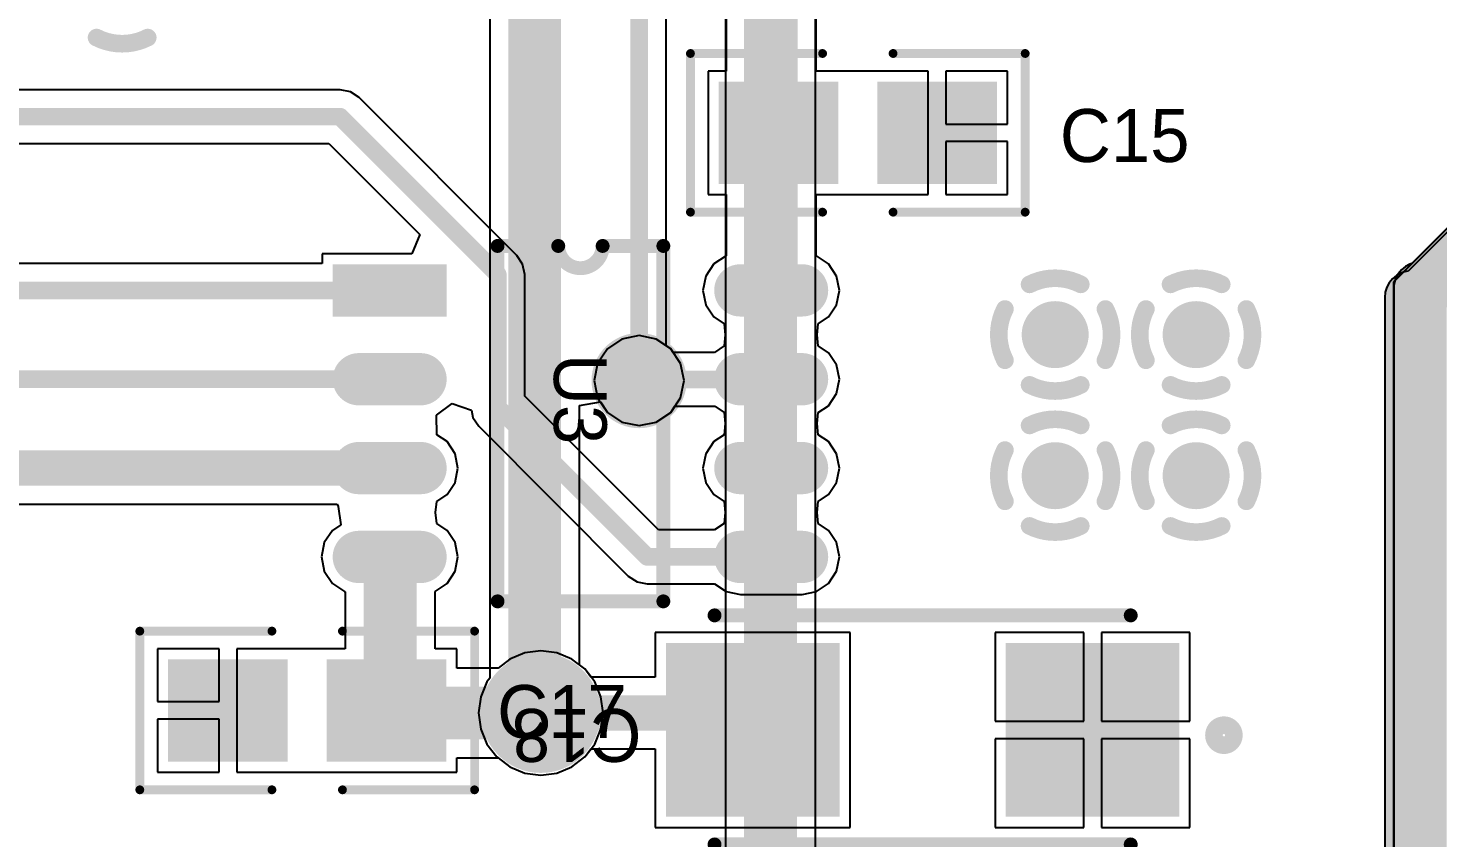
# Model space of a CAD drawing. Header units: millimetres. Extents: x 6.83 to 16.18, y 4.59 to 12.3.
# Drawn here: x 11.558 to 12.358, y 8.873 to 9.332 of the extents above; entities that cross this region are included whole.
import ezdxf

# ---------------------------------------------------------------- set-up
doc = ezdxf.new("R2010")
doc.units = ezdxf.units.MM
doc.header["$MEASUREMENT"] = 0
for name, color, linetype in [('BottomLayer', 5, 'Continuous'), ('BottomSolder', 6, 'Continuous'), ('InternalPlane1', 76, 'Continuous'), ('InternalPlane2', 16, 'Continuous'), ('MultiLayer', 9, 'Continuous'), ('TopLayer', 1, 'Continuous'), ('TopOverlay', 2, 'Continuous'), ('TopPaste', 8, 'Continuous'), ('TopSolder', 216, 'Continuous'), ('ViaHoleLayer', 16, 'Continuous')]:
    doc.layers.add(name, color=color, linetype=linetype)

# ---------------------------------------------------------------- blocks, each defined once
blk = doc.blocks.new('6032_____53')
at = {"layer": 'TopLayer'}
for points in [[(-0.25773, -0.00028), (-0.16718, -0.00028), (-0.25773, 0.09028), (-0.16718, 0.09028)], [(-0.06482, -0.00028), (0.02573, -0.00028), (-0.06482, 0.09028), (0.02573, 0.09028)]]:
    blk.add_solid(points, dxfattribs=at)
at = {"layer": 'TopOverlay', "const_width": 0.00787}
for points in [[(0.00211, 0.10996), (-0.23411, 0.10996)], [(0.00211, -0.01996), (-0.23411, -0.01996)]]:
    blk.add_lwpolyline(points, dxfattribs=at)
at = {"layer": 'TopOverlay'}
for points, const_width in [([(-0.23608, 0.10996, 1), (-0.23214, 0.10996, 1)], 0.00394), ([(0.00014, 0.10996, 1), (0.00408, 0.10996, 1)], 0.00394), ([(-0.28134, 0.048, 1), (-0.29266, 0.048, 1)], 0.01), ([(-0.29516, 0.048, 1), (-0.29016, 0.048, 1)], 0.005), ([(-0.28384, 0.048, 1), (-0.27884, 0.048, 1)], 0.005), ([(-0.23608, -0.01996, 1), (-0.23214, -0.01996, 1)], 0.00394), ([(0.00014, -0.01996, 1), (0.00408, -0.01996, 1)], 0.00394)]:
    blk.add_lwpolyline(points, format="xyb", close=True, dxfattribs=dict(at, const_width=const_width))
at = {"layer": 'TopPaste'}
for points in [[(-0.25773, -0.00028), (-0.16718, -0.00028), (-0.25773, 0.09028), (-0.16718, 0.09028)], [(-0.06482, -0.00028), (0.02573, -0.00028), (-0.06482, 0.09028), (0.02573, 0.09028)]]:
    blk.add_solid(points, dxfattribs=at)
at = {"layer": 'TopSolder'}
for points in [[(-0.26173, -0.00428), (-0.16318, -0.00428), (-0.26173, 0.09428), (-0.16318, 0.09428)], [(-0.06882, -0.00428), (0.02973, -0.00428), (-0.06882, 0.09428), (0.02973, 0.09428)]]:
    blk.add_solid(points, dxfattribs=at)
blk = doc.blocks.new('0805_54')
at = {"layer": 'TopLayer'}
for points in [[(-0.057, 0.05), (-0.117, 0.05), (-0.057, 0), (-0.117, 0)], [(0.033, 0.05), (-0.027, 0.05), (0.033, 0), (-0.027, 0)]]:
    blk.add_solid(points, dxfattribs=at)
at = {"layer": 'TopOverlay', "const_width": 0.005}
for points in [[(-0.137, 0.07), (-0.137, -0.02)], [(-0.062, 0.07), (-0.137, 0.07)], [(0.053, 0.07), (-0.022, 0.07)], [(0.053, 0.07), (0.053, -0.02)], [(-0.062, -0.02), (-0.137, -0.02)], [(0.053, -0.02), (-0.022, -0.02)]]:
    blk.add_lwpolyline(points, dxfattribs=at)
at = {"layer": 'TopOverlay', "const_width": 0.0025}
for points in [[(-0.13825, 0.07, 1), (-0.13575, 0.07, 1)], [(-0.13825, 0.07, 1), (-0.13575, 0.07, 1)], [(-0.06325, 0.07, 1), (-0.06075, 0.07, 1)], [(-0.02325, 0.07, 1), (-0.02075, 0.07, 1)], [(0.05175, 0.07, 1), (0.05425, 0.07, 1)], [(0.05175, 0.07, 1), (0.05425, 0.07, 1)], [(-0.13825, -0.02, 1), (-0.13575, -0.02, 1)], [(-0.13825, -0.02, 1), (-0.13575, -0.02, 1)], [(-0.06325, -0.02, 1), (-0.06075, -0.02, 1)], [(-0.02325, -0.02, 1), (-0.02075, -0.02, 1)], [(0.05175, -0.02, 1), (0.05425, -0.02, 1)], [(0.05175, -0.02, 1), (0.05425, -0.02, 1)]]:
    blk.add_lwpolyline(points, format="xyb", close=True, dxfattribs=at)
at = {"layer": 'TopPaste'}
for points in [[(-0.057, 0.05), (-0.117, 0.05), (-0.057, 0), (-0.117, 0)], [(0.033, 0.05), (-0.027, 0.05), (0.033, 0), (-0.027, 0)]]:
    blk.add_solid(points, dxfattribs=at)
at = {"layer": 'TopSolder'}
for points in [[(-0.053, 0.054), (-0.121, 0.054), (-0.053, -0.004), (-0.121, -0.004)], [(0.037, 0.054), (-0.031, 0.054), (0.037, -0.004), (-0.031, -0.004)]]:
    blk.add_solid(points, dxfattribs=at)
blk = doc.blocks.new('0805_56')
at = {"layer": 'TopLayer'}
for points in [[(-0.057, 0.05), (-0.117, 0.05), (-0.057, 0), (-0.117, 0)], [(0.033, 0.05), (-0.027, 0.05), (0.033, 0), (-0.027, 0)]]:
    blk.add_solid(points, dxfattribs=at)
at = {"layer": 'TopOverlay', "const_width": 0.005}
for points in [[(-0.137, -0.02), (-0.137, 0.07)], [(-0.137, 0.07), (-0.062, 0.07)], [(-0.022, 0.07), (0.053, 0.07)], [(0.053, -0.02), (0.053, 0.07)], [(-0.137, -0.02), (-0.062, -0.02)], [(-0.022, -0.02), (0.053, -0.02)]]:
    blk.add_lwpolyline(points, dxfattribs=at)
at = {"layer": 'TopOverlay', "const_width": 0.0025}
for points in [[(-0.13825, 0.07, 1), (-0.13575, 0.07, 1)], [(-0.13825, 0.07, 1), (-0.13575, 0.07, 1)], [(-0.06325, 0.07, 1), (-0.06075, 0.07, 1)], [(-0.02325, 0.07, 1), (-0.02075, 0.07, 1)], [(0.05175, 0.07, 1), (0.05425, 0.07, 1)], [(0.05175, 0.07, 1), (0.05425, 0.07, 1)], [(-0.13825, -0.02, 1), (-0.13575, -0.02, 1)], [(-0.13825, -0.02, 1), (-0.13575, -0.02, 1)], [(-0.06325, -0.02, 1), (-0.06075, -0.02, 1)], [(-0.02325, -0.02, 1), (-0.02075, -0.02, 1)], [(0.05175, -0.02, 1), (0.05425, -0.02, 1)], [(0.05175, -0.02, 1), (0.05425, -0.02, 1)]]:
    blk.add_lwpolyline(points, format="xyb", close=True, dxfattribs=at)
at = {"layer": 'TopPaste'}
for points in [[(-0.057, 0.05), (-0.117, 0.05), (-0.057, 0), (-0.117, 0)], [(0.033, 0.05), (-0.027, 0.05), (0.033, 0), (-0.027, 0)]]:
    blk.add_solid(points, dxfattribs=at)
at = {"layer": 'TopSolder'}
for points in [[(-0.053, 0.054), (-0.121, 0.054), (-0.053, -0.004), (-0.121, -0.004)], [(0.037, 0.054), (-0.031, 0.054), (0.037, -0.004), (-0.031, -0.004)]]:
    blk.add_solid(points, dxfattribs=at)
blk = doc.blocks.new('SO_8N_135')
at = {"layer": 'TopLayer', "const_width": 0.02165}
for points in [[(0.07605, 0.13), (0.04102, 0.13)], [(-0.14048, 0.07961), (-0.17552, 0.07961)], [(0.07605, 0.07961), (0.04102, 0.07961)], [(-0.14048, 0.02921), (-0.17552, 0.02921)], [(0.07605, 0.02921), (0.04102, 0.02921)], [(-0.14048, -0.02118), (-0.17552, -0.02118)], [(0.07605, -0.02118), (0.04102, -0.02118)]]:
    blk.add_lwpolyline(points, dxfattribs=at)
at = {"layer": 'TopLayer', "const_width": 0.01083}
for points in [[(0.0356, 0.13, 1), (0.04643, 0.13, 1)], [(0.07064, 0.13, 1), (0.08147, 0.13, 1)], [(-0.18093, 0.07961, 1), (-0.17011, 0.07961, 1)], [(-0.14589, 0.07961, 1), (-0.13507, 0.07961, 1)], [(0.0356, 0.07961, 1), (0.04643, 0.07961, 1)], [(0.07064, 0.07961, 1), (0.08147, 0.07961, 1)], [(-0.18093, 0.02921, 1), (-0.17011, 0.02921, 1)], [(-0.14589, 0.02921, 1), (-0.13507, 0.02921, 1)], [(0.0356, 0.02921, 1), (0.04643, 0.02921, 1)], [(0.07064, 0.02921, 1), (0.08147, 0.02921, 1)], [(-0.18093, -0.02118, 1), (-0.17011, -0.02118, 1)], [(-0.14589, -0.02118, 1), (-0.13507, -0.02118, 1)], [(0.0356, -0.02118, 1), (0.04643, -0.02118, 1)], [(0.07064, -0.02118, 1), (0.08147, -0.02118, 1)]]:
    blk.add_lwpolyline(points, format="xyb", close=True, dxfattribs=at)
at = {"layer": 'TopLayer'}
blk.add_solid([(-0.18635, 0.11917), (-0.12965, 0.11917), (-0.18635, 0.14083), (-0.12965, 0.14083)], dxfattribs=at)
at = {"layer": 'TopOverlay', "const_width": 0.00787}
for points in [[(-0.09678, -0.04638), (-0.09678, 0.1552)], [(-0.09678, 0.1552), (-0.06233, 0.1552)], [(-0.03713, 0.1552), (-0.00268, 0.1552)], [(-0.00268, -0.04638), (-0.00268, 0.1552)], [(-0.09678, -0.04638), (-0.00268, -0.04638)]]:
    blk.add_lwpolyline(points, dxfattribs=at)
at = {"layer": 'TopOverlay', "const_width": 0.00394}
for points in [[(-0.09875, 0.1552, 1), (-0.09481, 0.1552, 1)], [(-0.09875, 0.1552, 1), (-0.09481, 0.1552, 1)], [(-0.0643, 0.1552, 1), (-0.06036, 0.1552, 1)], [(-0.0643, 0.1552, 1), (-0.06036, 0.1552, 1)], [(-0.0391, 0.1552, 1), (-0.03517, 0.1552, 1)], [(-0.0391, 0.1552, 1), (-0.03517, 0.1552, 1)], [(-0.00465, 0.1552, 1), (-0.00072, 0.1552, 1)], [(-0.00465, 0.1552, 1), (-0.00072, 0.1552, 1)], [(-0.09875, -0.04638, 1), (-0.09481, -0.04638, 1)], [(-0.09875, -0.04638, 1), (-0.09481, -0.04638, 1)], [(-0.00465, -0.04638, 1), (-0.00072, -0.04638, 1)], [(-0.00465, -0.04638, 1), (-0.00072, -0.04638, 1)]]:
    blk.add_lwpolyline(points, format="xyb", close=True, dxfattribs=at)
at = {"layer": 'TopOverlay', "const_width": 0.00787}
blk.add_lwpolyline([(-0.03713, 0.1552, -1), (-0.06233, 0.1552)], format="xyb", dxfattribs=at)
at = {"layer": 'TopPaste', "const_width": 0.02165}
for points in [[(0.07605, 0.13), (0.04102, 0.13)], [(-0.14048, 0.07961), (-0.17552, 0.07961)], [(0.07605, 0.07961), (0.04102, 0.07961)], [(-0.14048, 0.02921), (-0.17552, 0.02921)], [(0.07605, 0.02921), (0.04102, 0.02921)], [(-0.14048, -0.02118), (-0.17552, -0.02118)], [(0.07605, -0.02118), (0.04102, -0.02118)]]:
    blk.add_lwpolyline(points, dxfattribs=at)
at = {"layer": 'TopPaste', "const_width": 0.01083}
for points in [[(0.0356, 0.13, 1), (0.04643, 0.13, 1)], [(0.07064, 0.13, 1), (0.08147, 0.13, 1)], [(-0.18093, 0.07961, 1), (-0.17011, 0.07961, 1)], [(-0.14589, 0.07961, 1), (-0.13507, 0.07961, 1)], [(0.0356, 0.07961, 1), (0.04643, 0.07961, 1)], [(0.07064, 0.07961, 1), (0.08147, 0.07961, 1)], [(-0.18093, 0.02921, 1), (-0.17011, 0.02921, 1)], [(-0.14589, 0.02921, 1), (-0.13507, 0.02921, 1)], [(0.0356, 0.02921, 1), (0.04643, 0.02921, 1)], [(0.07064, 0.02921, 1), (0.08147, 0.02921, 1)], [(-0.18093, -0.02118, 1), (-0.17011, -0.02118, 1)], [(-0.14589, -0.02118, 1), (-0.13507, -0.02118, 1)], [(0.0356, -0.02118, 1), (0.04643, -0.02118, 1)], [(0.07064, -0.02118, 1), (0.08147, -0.02118, 1)]]:
    blk.add_lwpolyline(points, format="xyb", close=True, dxfattribs=at)
at = {"layer": 'TopPaste'}
blk.add_solid([(-0.18635, 0.11917), (-0.12965, 0.11917), (-0.18635, 0.14083), (-0.12965, 0.14083)], dxfattribs=at)
at = {"layer": 'TopSolder', "const_width": 0.02965}
for points in [[(0.07605, 0.13), (0.04102, 0.13)], [(-0.14048, 0.07961), (-0.17552, 0.07961)], [(0.07605, 0.07961), (0.04102, 0.07961)], [(-0.14048, 0.02921), (-0.17552, 0.02921)], [(0.07605, 0.02921), (0.04102, 0.02921)], [(-0.14048, -0.02118), (-0.17552, -0.02118)], [(0.07605, -0.02118), (0.04102, -0.02118)]]:
    blk.add_lwpolyline(points, dxfattribs=at)
at = {"layer": 'TopSolder', "const_width": 0.01483}
for points in [[(0.0336, 0.13, 1), (0.04843, 0.13, 1)], [(0.06864, 0.13, 1), (0.08347, 0.13, 1)], [(-0.18293, 0.07961, 1), (-0.16811, 0.07961, 1)], [(-0.14789, 0.07961, 1), (-0.13307, 0.07961, 1)], [(0.0336, 0.07961, 1), (0.04843, 0.07961, 1)], [(0.06864, 0.07961, 1), (0.08347, 0.07961, 1)], [(-0.18293, 0.02921, 1), (-0.16811, 0.02921, 1)], [(-0.14789, 0.02921, 1), (-0.13307, 0.02921, 1)], [(0.0336, 0.02921, 1), (0.04843, 0.02921, 1)], [(0.06864, 0.02921, 1), (0.08347, 0.02921, 1)], [(-0.18293, -0.02118, 1), (-0.16811, -0.02118, 1)], [(-0.14789, -0.02118, 1), (-0.13307, -0.02118, 1)], [(0.0336, -0.02118, 1), (0.04843, -0.02118, 1)], [(0.06864, -0.02118, 1), (0.08347, -0.02118, 1)]]:
    blk.add_lwpolyline(points, format="xyb", close=True, dxfattribs=at)
at = {"layer": 'TopSolder'}
blk.add_solid([(-0.19035, 0.11517), (-0.12565, 0.11517), (-0.19035, 0.14483), (-0.12565, 0.14483)], dxfattribs=at)

msp = doc.modelspace()

# ---------------------------------------------------------------- linework, layer by layer
at = {"layer": 'BottomLayer'}
for p, q in [((12.81881, 9.67408), (12.3327, 9.18797)), ((11.95343, 9.48141), (11.95343, 7.97068)), ((12.00441, 7.97235), (12.00441, 9.48043)), ((11.91965, 9.1518), (11.91965, 9.4473)), ((11.81957, 9.42784), (11.81957, 8.96312)), ((12.3327, 9.18797), (12.3327, 4.85627)), ((11.92238, 9.14997), (11.91965, 9.1518)), ((11.9279, 9.1417), (11.92238, 9.14997)), ((11.92984, 9.13195), (11.9279, 9.1417)), ((11.9279, 9.1222), (11.92984, 9.13195)), ((11.92238, 9.11393), (11.9279, 9.1222)), ((11.87055, 9.11783), (11.88236, 9.11987)), ((11.87055, 8.97068), (11.87055, 9.11783)), ((11.88236, 9.11987), (11.88633, 9.11393)), ((11.88633, 9.11393), (11.8946, 9.1084)), ((11.91411, 9.1084), (11.92238, 9.11393)), ((11.8946, 9.1084), (11.90435, 9.10646)), ((11.90435, 9.10646), (11.91411, 9.1084)), ((11.87354, 8.96839), (11.87055, 8.97068)), ((11.818, 8.96108), (11.81447, 8.95256)), ((11.81957, 8.96312), (11.818, 8.96108)), ((11.87915, 8.96108), (11.87354, 8.96839)), ((11.88267, 8.95256), (11.87915, 8.96108)), ((11.81447, 8.95256), (11.81327, 8.94343)), ((11.88387, 8.94343), (11.88267, 8.95256)), ((11.81327, 8.94343), (11.81447, 8.93429)), ((11.88267, 8.93429), (11.88387, 8.94343)), ((11.81447, 8.93429), (11.818, 8.92577)), ((11.87915, 8.92577), (11.88267, 8.93429)), ((11.818, 8.92577), (11.82361, 8.91846)), ((11.87354, 8.91846), (11.87915, 8.92577)), ((11.82361, 8.91846), (11.83092, 8.91285)), ((11.83092, 8.91285), (11.83944, 8.90933)), ((11.85771, 8.90933), (11.86622, 8.91285)), ((11.86622, 8.91285), (11.87354, 8.91846)), ((11.83944, 8.90933), (11.84857, 8.90812)), ((11.84857, 8.90812), (11.85771, 8.90933))]:
    msp.add_line(p, q, dxfattribs=at)
for points, const_width in [([(11.84506, 8.94143), (11.84506, 9.7827)], 0.03), ([(11.97892, 7.97068), (11.97892, 9.7827)], 0.03), ([(11.90435, 9.13195), (11.90435, 9.46063)], 0.01)]:
    msp.add_lwpolyline(points, dxfattribs=dict(at, const_width=const_width))
for points, const_width in [([(12.133, 9.15801, 1), (12.148, 9.15801, 1)], 0.015), ([(12.213, 9.15801, 1), (12.228, 9.15801, 1)], 0.015), ([(11.89685, 9.13195, 1), (11.91185, 9.13195, 1)], 0.015), ([(11.90185, 9.13195, 1), (11.90685, 9.13195, 1)], 0.005), ([(12.133, 9.07801, 1), (12.148, 9.07801, 1)], 0.015), ([(12.213, 9.07801, 1), (12.228, 9.07801, 1)], 0.015), ([(11.83607, 8.94343, 1), (11.86107, 8.94343, 1)], 0.025), ([(11.83756, 8.94143, 1), (11.85256, 8.94143, 1)], 0.015)]:
    msp.add_lwpolyline(points, format="xyb", close=True, dxfattribs=dict(at, const_width=const_width))
at = {"layer": 'BottomSolder'}
for points, const_width in [([(12.131, 9.15801, 1), (12.15, 9.15801, 1)], 0.019), ([(12.211, 9.15801, 1), (12.23, 9.15801, 1)], 0.019), ([(11.89485, 9.13195, 1), (11.91385, 9.13195, 1)], 0.019), ([(12.131, 9.07801, 1), (12.15, 9.07801, 1)], 0.019), ([(12.211, 9.07801, 1), (12.23, 9.07801, 1)], 0.019), ([(11.83407, 8.94343, 1), (11.86307, 8.94343, 1)], 0.029)]:
    msp.add_lwpolyline(points, format="xyb", close=True, dxfattribs=dict(at, const_width=const_width))
at = {"layer": 'InternalPlane1'}
for p, q in [((12.80841, 9.66388), (12.34284, 9.19831)), ((12.33697, 9.19475), (12.3351, 9.19246)), ((12.33925, 9.19662), (12.33697, 9.19475)), ((12.34186, 9.19802), (12.33925, 9.19662)), ((12.34284, 9.19831), (12.34186, 9.19802)), ((12.33284, 9.18703), (12.33255, 9.18409)), ((12.3337, 9.18986), (12.33284, 9.18703)), ((12.3351, 9.19246), (12.3337, 9.18986)), ((12.33255, 9.18409), (12.33255, 4.86108))]:
    msp.add_line(p, q, dxfattribs=at)
at = {"layer": 'InternalPlane1', "const_width": 0.03}
for points in [[(12.34972, 9.18388), (12.82472, 9.65888)], [(12.34763, 4.83933), (12.34763, 9.18409)]]:
    msp.add_lwpolyline(points, dxfattribs=at)
at = {"layer": 'InternalPlane1', "const_width": 0.01}
for points in [[(11.62547, 9.3265, -0.240079), (11.59642, 9.3265)], [(12.12597, 9.18652, -0.240079), (12.15503, 9.18652)], [(12.20597, 9.18652, -0.240079), (12.23503, 9.18652)], [(12.11199, 9.14348, -0.240079), (12.11199, 9.17254)], [(12.16901, 9.17254, -0.240079), (12.16901, 9.14348)], [(12.19199, 9.14348, -0.240079), (12.19199, 9.17254)], [(12.24901, 9.17254, -0.240079), (12.24901, 9.14348)], [(12.15503, 9.1295, -0.240079), (12.12597, 9.1295)], [(12.23503, 9.1295, -0.240079), (12.20597, 9.1295)], [(12.12597, 9.10652, -0.240079), (12.15503, 9.10652)], [(12.20597, 9.10652, -0.240079), (12.23503, 9.10652)], [(12.11199, 9.06348, -0.240079), (12.11199, 9.09254)], [(12.16901, 9.09254, -0.240079), (12.16901, 9.06348)], [(12.19199, 9.06348, -0.240079), (12.19199, 9.09254)], [(12.24901, 9.09254, -0.240079), (12.24901, 9.06348)], [(12.15503, 9.0495, -0.240079), (12.12597, 9.0495)], [(12.23503, 9.0495, -0.240079), (12.20597, 9.0495)]]:
    msp.add_lwpolyline(points, format="xyb", dxfattribs=at)
at = {"layer": 'InternalPlane1'}
for points, const_width in [([(11.59392, 9.3265, 1), (11.59892, 9.3265, 1)], 0.005), ([(11.62297, 9.3265, 1), (11.62797, 9.3265, 1)], 0.005), ([(12.34013, 9.18409, 1), (12.35513, 9.18409, 1)], 0.015), ([(12.34222, 9.18388, 1), (12.35722, 9.18388, 1)], 0.015), ([(12.12347, 9.18652, 1), (12.12847, 9.18652, 1)], 0.005), ([(12.15253, 9.18652, 1), (12.15752, 9.18652, 1)], 0.005), ([(12.20347, 9.18652, 1), (12.20847, 9.18652, 1)], 0.005), ([(12.23253, 9.18652, 1), (12.23752, 9.18652, 1)], 0.005), ([(12.10949, 9.17254, 1), (12.11449, 9.17254, 1)], 0.005), ([(12.16651, 9.17254, 1), (12.17151, 9.17254, 1)], 0.005), ([(12.18949, 9.17254, 1), (12.19449, 9.17254, 1)], 0.005), ([(12.24651, 9.17254, 1), (12.25151, 9.17254, 1)], 0.005), ([(11.89085, 9.13195, 1), (11.91785, 9.13195, 1)], 0.027), ([(12.10949, 9.14348, 1), (12.11449, 9.14348, 1)], 0.005), ([(12.16651, 9.14348, 1), (12.17151, 9.14348, 1)], 0.005), ([(12.18949, 9.14348, 1), (12.19449, 9.14348, 1)], 0.005), ([(12.24651, 9.14348, 1), (12.25151, 9.14348, 1)], 0.005), ([(12.12347, 9.1295, 1), (12.12847, 9.1295, 1)], 0.005), ([(12.15253, 9.1295, 1), (12.15752, 9.1295, 1)], 0.005), ([(12.20347, 9.1295, 1), (12.20847, 9.1295, 1)], 0.005), ([(12.23253, 9.1295, 1), (12.23752, 9.1295, 1)], 0.005), ([(12.12347, 9.10652, 1), (12.12847, 9.10652, 1)], 0.005), ([(12.15253, 9.10652, 1), (12.15752, 9.10652, 1)], 0.005), ([(12.20347, 9.10652, 1), (12.20847, 9.10652, 1)], 0.005), ([(12.23253, 9.10652, 1), (12.23752, 9.10652, 1)], 0.005), ([(12.10949, 9.09254, 1), (12.11449, 9.09254, 1)], 0.005), ([(12.16651, 9.09254, 1), (12.17151, 9.09254, 1)], 0.005), ([(12.18949, 9.09254, 1), (12.19449, 9.09254, 1)], 0.005), ([(12.24651, 9.09254, 1), (12.25151, 9.09254, 1)], 0.005), ([(12.10949, 9.06348, 1), (12.11449, 9.06348, 1)], 0.005), ([(12.16651, 9.06348, 1), (12.17151, 9.06348, 1)], 0.005), ([(12.18949, 9.06348, 1), (12.19449, 9.06348, 1)], 0.005), ([(12.24651, 9.06348, 1), (12.25151, 9.06348, 1)], 0.005), ([(12.12347, 9.0495, 1), (12.12847, 9.0495, 1)], 0.005), ([(12.15253, 9.0495, 1), (12.15752, 9.0495, 1)], 0.005), ([(12.20347, 9.0495, 1), (12.20847, 9.0495, 1)], 0.005), ([(12.23253, 9.0495, 1), (12.23752, 9.0495, 1)], 0.005), ([(11.83157, 8.94343, 1), (11.86557, 8.94343, 1)], 0.034)]:
    msp.add_lwpolyline(points, format="xyb", close=True, dxfattribs=dict(at, const_width=const_width))
at = {"layer": 'InternalPlane2'}
for p, q in [((12.80274, 9.65594), (12.34078, 9.19398)), ((12.33686, 9.19302), (12.33425, 9.19162)), ((12.33969, 9.19387), (12.33686, 9.19302)), ((12.34078, 9.19398), (12.33969, 9.19387)), ((12.3287, 9.18486), (12.32784, 9.18203)), ((12.3301, 9.18746), (12.3287, 9.18486)), ((12.33197, 9.18975), (12.3301, 9.18746)), ((12.33425, 9.19162), (12.33197, 9.18975)), ((12.32784, 9.18203), (12.32755, 9.17909)), ((12.32755, 9.17909), (12.32755, 4.86108))]:
    msp.add_line(p, q, dxfattribs=at)
at = {"layer": 'InternalPlane2', "const_width": 0.03}
for points in [[(12.34775, 9.17964), (12.82275, 9.65464)], [(12.34263, 4.84786), (12.34263, 9.17909)]]:
    msp.add_lwpolyline(points, dxfattribs=at)
at = {"layer": 'InternalPlane2', "const_width": 0.01}
for points in [[(11.62547, 9.3265, -0.240079), (11.59642, 9.3265)], [(12.12597, 9.18652, -0.240079), (12.15503, 9.18652)], [(12.20597, 9.18652, -0.240079), (12.23503, 9.18652)], [(12.11199, 9.14348, -0.240079), (12.11199, 9.17254)], [(12.16901, 9.17254, -0.240079), (12.16901, 9.14348)], [(12.19199, 9.14348, -0.240079), (12.19199, 9.17254)], [(12.24901, 9.17254, -0.240079), (12.24901, 9.14348)], [(12.15503, 9.1295, -0.240079), (12.12597, 9.1295)], [(12.23503, 9.1295, -0.240079), (12.20597, 9.1295)], [(12.12597, 9.10652, -0.240079), (12.15503, 9.10652)], [(12.20597, 9.10652, -0.240079), (12.23503, 9.10652)], [(12.11199, 9.06348, -0.240079), (12.11199, 9.09254)], [(12.16901, 9.09254, -0.240079), (12.16901, 9.06348)], [(12.19199, 9.06348, -0.240079), (12.19199, 9.09254)], [(12.24901, 9.09254, -0.240079), (12.24901, 9.06348)], [(12.15503, 9.0495, -0.240079), (12.12597, 9.0495)], [(12.23503, 9.0495, -0.240079), (12.20597, 9.0495)]]:
    msp.add_lwpolyline(points, format="xyb", dxfattribs=at)
at = {"layer": 'InternalPlane2'}
for points, const_width in [([(11.59392, 9.3265, 1), (11.59892, 9.3265, 1)], 0.005), ([(11.62297, 9.3265, 1), (11.62797, 9.3265, 1)], 0.005), ([(12.33513, 9.17909, 1), (12.35013, 9.17909, 1)], 0.015), ([(12.34025, 9.17964, 1), (12.35525, 9.17964, 1)], 0.015), ([(12.12347, 9.18652, 1), (12.12847, 9.18652, 1)], 0.005), ([(12.15253, 9.18652, 1), (12.15752, 9.18652, 1)], 0.005), ([(12.20347, 9.18652, 1), (12.20847, 9.18652, 1)], 0.005), ([(12.23253, 9.18652, 1), (12.23752, 9.18652, 1)], 0.005), ([(12.10949, 9.17254, 1), (12.11449, 9.17254, 1)], 0.005), ([(12.16651, 9.17254, 1), (12.17151, 9.17254, 1)], 0.005), ([(12.18949, 9.17254, 1), (12.19449, 9.17254, 1)], 0.005), ([(12.24651, 9.17254, 1), (12.25151, 9.17254, 1)], 0.005), ([(11.89085, 9.13195, 1), (11.91785, 9.13195, 1)], 0.027), ([(12.10949, 9.14348, 1), (12.11449, 9.14348, 1)], 0.005), ([(12.16651, 9.14348, 1), (12.17151, 9.14348, 1)], 0.005), ([(12.18949, 9.14348, 1), (12.19449, 9.14348, 1)], 0.005), ([(12.24651, 9.14348, 1), (12.25151, 9.14348, 1)], 0.005), ([(12.12347, 9.1295, 1), (12.12847, 9.1295, 1)], 0.005), ([(12.15253, 9.1295, 1), (12.15752, 9.1295, 1)], 0.005), ([(12.20347, 9.1295, 1), (12.20847, 9.1295, 1)], 0.005), ([(12.23253, 9.1295, 1), (12.23752, 9.1295, 1)], 0.005), ([(12.12347, 9.10652, 1), (12.12847, 9.10652, 1)], 0.005), ([(12.15253, 9.10652, 1), (12.15752, 9.10652, 1)], 0.005), ([(12.20347, 9.10652, 1), (12.20847, 9.10652, 1)], 0.005), ([(12.23253, 9.10652, 1), (12.23752, 9.10652, 1)], 0.005), ([(12.10949, 9.09254, 1), (12.11449, 9.09254, 1)], 0.005), ([(12.16651, 9.09254, 1), (12.17151, 9.09254, 1)], 0.005), ([(12.18949, 9.09254, 1), (12.19449, 9.09254, 1)], 0.005), ([(12.24651, 9.09254, 1), (12.25151, 9.09254, 1)], 0.005), ([(12.10949, 9.06348, 1), (12.11449, 9.06348, 1)], 0.005), ([(12.16651, 9.06348, 1), (12.17151, 9.06348, 1)], 0.005), ([(12.18949, 9.06348, 1), (12.19449, 9.06348, 1)], 0.005), ([(12.24651, 9.06348, 1), (12.25151, 9.06348, 1)], 0.005), ([(12.12347, 9.0495, 1), (12.12847, 9.0495, 1)], 0.005), ([(12.15253, 9.0495, 1), (12.15752, 9.0495, 1)], 0.005), ([(12.20347, 9.0495, 1), (12.20847, 9.0495, 1)], 0.005), ([(12.23253, 9.0495, 1), (12.23752, 9.0495, 1)], 0.005), ([(11.83157, 8.94343, 1), (11.86557, 8.94343, 1)], 0.034)]:
    msp.add_lwpolyline(points, format="xyb", close=True, dxfattribs=dict(at, const_width=const_width))
at = {"layer": 'MultiLayer'}
for points, const_width in [([(12.133, 9.15801, 1), (12.148, 9.15801, 1)], 0.015), ([(12.213, 9.15801, 1), (12.228, 9.15801, 1)], 0.015), ([(11.89685, 9.13195, 1), (11.91185, 9.13195, 1)], 0.015), ([(12.133, 9.07801, 1), (12.148, 9.07801, 1)], 0.015), ([(12.213, 9.07801, 1), (12.228, 9.07801, 1)], 0.015), ([(11.83607, 8.94343, 1), (11.86107, 8.94343, 1)], 0.025)]:
    msp.add_lwpolyline(points, format="xyb", close=True, dxfattribs=dict(at, const_width=const_width))
at = {"layer": 'TopLayer'}
for p, q in [((12.81875, 9.67416), (12.33252, 9.18793)), ((11.9538, 9.34575), (11.9538, 9.30748)), ((12.00478, 9.30748), (12.00478, 9.34575)), ((11.9538, 9.30748), (11.94349, 9.30748)), ((11.94349, 9.30748), (11.94349, 9.23748)), ((12.02168, 9.30748), (12.00478, 9.30748)), ((12.02349, 9.30748), (12.02168, 9.30748)), ((12.03349, 9.30748), (12.02349, 9.30748)), ((12.0353, 9.30748), (12.03349, 9.30748)), ((12.06849, 9.30748), (12.0353, 9.30748)), ((12.06849, 9.27248), (12.06849, 9.30748)), ((12.11349, 9.30748), (12.07849, 9.30748)), ((12.07849, 9.30748), (12.07849, 9.27748)), ((12.11349, 9.27748), (12.11349, 9.30748)), ((11.73463, 9.29695), (11.35809, 9.29695)), ((11.74048, 9.29578), (11.73463, 9.29695)), ((11.74544, 9.29247), (11.74048, 9.29578)), ((11.83494, 9.20297), (11.74544, 9.29247)), ((12.07849, 9.27748), (12.11349, 9.27748)), ((11.34554, 9.26636), (11.7283, 9.26636)), ((11.7283, 9.26636), (11.77981, 9.21484)), ((12.06849, 9.23748), (12.06849, 9.27248)), ((12.11349, 9.26748), (12.07849, 9.26748)), ((12.07849, 9.26748), (12.07849, 9.23748)), ((12.11349, 9.23748), (12.11349, 9.26748)), ((11.94349, 9.23748), (11.9538, 9.23748)), ((11.9538, 9.23748), (11.9538, 9.20275)), ((12.00478, 9.20276), (12.00478, 9.23748)), ((12.00478, 9.23748), (12.02168, 9.23748)), ((12.02168, 9.23748), (12.02349, 9.23748)), ((12.02349, 9.23748), (12.03349, 9.23748)), ((12.03349, 9.23748), (12.0353, 9.23748)), ((12.0353, 9.23748), (12.06849, 9.23748)), ((12.07849, 9.23748), (12.11349, 9.23748)), ((11.77981, 9.21484), (11.77529, 9.20393)), ((11.77529, 9.20393), (11.72445, 9.20393)), ((11.72445, 9.20393), (11.72445, 9.1984)), ((11.83825, 9.19801), (11.83494, 9.20297)), ((11.95368, 9.20272), (11.94679, 9.19812)), ((11.9538, 9.20275), (11.95368, 9.20272)), ((12.00497, 9.20272), (12.00478, 9.20276)), ((12.01186, 9.19812), (12.00497, 9.20272)), ((11.72445, 9.1984), (11.17558, 9.1984)), ((11.83942, 9.19216), (11.83825, 9.19801)), ((11.94679, 9.19812), (11.94219, 9.19123)), ((12.01647, 9.19123), (12.01186, 9.19812)), ((11.83942, 9.12316), (11.83942, 9.19216)), ((11.94219, 9.19123), (11.94057, 9.18311)), ((12.01808, 9.18311), (12.01647, 9.19123)), ((12.33252, 9.18793), (12.33252, 8.45755)), ((11.94057, 9.18311), (11.94219, 9.17498)), ((12.01647, 9.17498), (12.01808, 9.18311)), ((11.94219, 9.17498), (11.94679, 9.16809)), ((12.01186, 9.16809), (12.01647, 9.17498)), ((11.94679, 9.16809), (11.95266, 9.16417)), ((11.95266, 9.16417), (11.95324, 9.15791)), ((12.00541, 9.15791), (12.006, 9.16417)), ((12.006, 9.16417), (12.01186, 9.16809)), ((11.8946, 9.1555), (11.88633, 9.14997)), ((11.90435, 9.15744), (11.8946, 9.1555)), ((11.91411, 9.1555), (11.90435, 9.15744)), ((11.92238, 9.14997), (11.91411, 9.1555)), ((11.95324, 9.15791), (11.95266, 9.15165)), ((12.006, 9.15165), (12.00541, 9.15791)), ((11.88633, 9.14997), (11.8808, 9.1417)), ((11.92374, 9.14794), (11.92238, 9.14997)), ((11.94711, 9.14794), (11.92374, 9.14794)), ((11.95266, 9.15165), (11.94711, 9.14794)), ((12.01186, 9.14773), (12.006, 9.15165)), ((12.01647, 9.14084), (12.01186, 9.14773)), ((11.8808, 9.1417), (11.87886, 9.13195)), ((12.01808, 9.13271), (12.01647, 9.14084)), ((11.87886, 9.13195), (11.8808, 9.1222)), ((12.01647, 9.12459), (12.01808, 9.13271)), ((11.91536, 9.04722), (11.83942, 9.12316)), ((11.8808, 9.1222), (11.88633, 9.11393)), ((12.01186, 9.1177), (12.01647, 9.12459)), ((11.78934, 9.1124), (11.79819, 9.11898)), ((11.79819, 9.11898), (11.80915, 9.11523)), ((11.80915, 9.11523), (11.81, 9.11097)), ((11.88633, 9.11393), (11.8946, 9.1084)), ((11.91411, 9.1084), (11.92238, 9.11393)), ((11.92238, 9.11393), (11.92466, 9.11735)), ((11.92466, 9.11735), (11.94731, 9.11735)), ((11.94731, 9.11735), (11.95266, 9.11378)), ((11.95266, 9.11378), (11.95324, 9.10752)), ((12.00541, 9.10752), (12.006, 9.11378)), ((12.006, 9.11378), (12.01186, 9.1177)), ((11.78954, 9.1012), (11.78934, 9.1124)), ((11.81, 9.11097), (11.81331, 9.10601)), ((11.81331, 9.10601), (11.89821, 9.02111)), ((11.8946, 9.1084), (11.90435, 9.10646)), ((11.90435, 9.10646), (11.91411, 9.1084)), ((11.95324, 9.10752), (11.95266, 9.10125)), ((12.006, 9.10125), (12.00541, 9.10752)), ((11.79533, 9.09733), (11.78954, 9.1012)), ((11.79993, 9.09045), (11.79533, 9.09733)), ((11.94679, 9.09733), (11.94219, 9.09045)), ((11.95266, 9.10125), (11.94679, 9.09733)), ((12.01186, 9.09733), (12.006, 9.10125)), ((12.01647, 9.09045), (12.01186, 9.09733)), ((11.80155, 9.08232), (11.79993, 9.09045)), ((11.94219, 9.09045), (11.94057, 9.08232)), ((12.01808, 9.08232), (12.01647, 9.09045)), ((11.79993, 9.07419), (11.80155, 9.08232)), ((11.94057, 9.08232), (11.94219, 9.07419)), ((12.01647, 9.07419), (12.01808, 9.08232)), ((11.79533, 9.0673), (11.79993, 9.07419)), ((11.94219, 9.07419), (11.94679, 9.0673)), ((12.01186, 9.0673), (12.01647, 9.07419)), ((11.78946, 9.06338), (11.79533, 9.0673)), ((11.94679, 9.0673), (11.95266, 9.06338)), ((12.006, 9.06338), (12.01186, 9.0673)), ((11.44274, 9.06193), (11.73305, 9.06193)), ((11.73305, 9.06193), (11.73361, 9.0605)), ((11.73361, 9.0605), (11.73501, 9.05012)), ((11.78888, 9.05712), (11.78946, 9.06338)), ((11.78946, 9.05086), (11.78888, 9.05712)), ((11.95266, 9.06338), (11.95324, 9.05712)), ((11.95324, 9.05712), (11.95266, 9.05086)), ((12.00541, 9.05712), (12.006, 9.06338)), ((12.006, 9.05086), (12.00541, 9.05712)), ((11.73501, 9.05012), (11.73026, 9.04694)), ((11.79533, 9.04694), (11.78946, 9.05086)), ((11.95266, 9.05086), (11.94721, 9.04722)), ((12.01186, 9.04694), (12.006, 9.05086)), ((11.73026, 9.04694), (11.72565, 9.04005)), ((11.79993, 9.04005), (11.79533, 9.04694)), ((11.94721, 9.04722), (11.91536, 9.04722)), ((12.01647, 9.04005), (12.01186, 9.04694)), ((11.72565, 9.04005), (11.72404, 9.03192)), ((11.80155, 9.03192), (11.79993, 9.04005)), ((12.01808, 9.03192), (12.01647, 9.04005)), ((11.72404, 9.03192), (11.72565, 9.0238)), ((11.79993, 9.0238), (11.80155, 9.03192)), ((12.01647, 9.0238), (12.01808, 9.03192)), ((11.72565, 9.0238), (11.73026, 9.01691)), ((11.73026, 9.01691), (11.73715, 9.01231)), ((11.78856, 9.01239), (11.79533, 9.01691)), ((11.79533, 9.01691), (11.79993, 9.0238)), ((11.89821, 9.02111), (11.90317, 9.0178)), ((11.90317, 9.0178), (11.90902, 9.01663)), ((11.90902, 9.01663), (11.94721, 9.01663)), ((11.94721, 9.01663), (11.95368, 9.01231)), ((12.00497, 9.01231), (12.01186, 9.01691)), ((12.01186, 9.01691), (12.01647, 9.0238)), ((11.73715, 9.01231), (11.73758, 9.01222)), ((11.73758, 9.01222), (11.73758, 8.97984)), ((11.78856, 8.97984), (11.78856, 9.01239)), ((11.95368, 9.01231), (11.96181, 9.01069)), ((11.96181, 9.01069), (11.99685, 9.01069)), ((11.99685, 9.01069), (12.00497, 9.01231)), ((12.02409, 8.98909), (11.91354, 8.98909)), ((11.91354, 8.98909), (11.91354, 8.96382)), ((12.02409, 8.87854), (12.02409, 8.98909)), ((12.15673, 8.98909), (12.10645, 8.98909)), ((12.10645, 8.98909), (12.10645, 8.93882)), ((12.15673, 8.93882), (12.15673, 8.98909)), ((12.217, 8.98909), (12.16673, 8.98909)), ((12.16673, 8.98909), (12.16673, 8.93882)), ((12.217, 8.93882), (12.217, 8.98909)), ((11.66597, 8.97984), (11.63097, 8.97984)), ((11.63097, 8.97984), (11.63097, 8.94984)), ((11.66597, 8.94984), (11.66597, 8.97984)), ((11.70916, 8.97984), (11.67597, 8.97984)), ((11.67597, 8.97984), (11.67597, 8.94484)), ((11.71097, 8.97984), (11.70916, 8.97984)), ((11.72097, 8.97984), (11.71097, 8.97984)), ((11.72278, 8.97984), (11.72097, 8.97984)), ((11.73758, 8.97984), (11.72278, 8.97984)), ((11.80097, 8.97984), (11.78856, 8.97984)), ((11.80097, 8.96892), (11.80097, 8.97984)), ((11.83944, 8.97752), (11.83092, 8.974)), ((11.84857, 8.97873), (11.83944, 8.97752)), ((11.85771, 8.97752), (11.84857, 8.97873)), ((11.86622, 8.974), (11.85771, 8.97752)), ((11.8243, 8.96892), (11.80097, 8.96892)), ((11.83092, 8.974), (11.8243, 8.96892)), ((11.87354, 8.96839), (11.86622, 8.974)), ((11.87704, 8.96382), (11.87354, 8.96839)), ((11.91354, 8.96382), (11.87704, 8.96382)), ((11.63097, 8.94984), (11.66597, 8.94984)), ((11.67597, 8.94484), (11.67597, 8.90984)), ((11.66597, 8.93984), (11.63097, 8.93984)), ((11.63097, 8.93984), (11.63097, 8.90984)), ((11.66597, 8.90984), (11.66597, 8.93984)), ((12.10645, 8.93882), (12.15673, 8.93882)), ((12.16673, 8.93882), (12.217, 8.93882)), ((12.15673, 8.92882), (12.10645, 8.92882)), ((12.10645, 8.92882), (12.10645, 8.87854)), ((12.15673, 8.87854), (12.15673, 8.92882)), ((12.217, 8.92882), (12.16673, 8.92882)), ((12.16673, 8.92882), (12.16673, 8.87854)), ((12.217, 8.87854), (12.217, 8.92882)), ((11.87354, 8.91846), (11.87704, 8.92303)), ((11.87704, 8.92303), (11.91354, 8.92303)), ((11.91354, 8.92303), (11.91354, 8.87854)), ((11.80097, 8.90984), (11.80097, 8.91794)), ((11.80097, 8.91794), (11.8243, 8.91794)), ((11.8243, 8.91794), (11.83092, 8.91285)), ((11.83092, 8.91285), (11.83944, 8.90933)), ((11.85771, 8.90933), (11.86622, 8.91285)), ((11.86622, 8.91285), (11.87354, 8.91846)), ((11.63097, 8.90984), (11.66597, 8.90984)), ((11.67597, 8.90984), (11.70916, 8.90984)), ((11.70916, 8.90984), (11.71097, 8.90984)), ((11.71097, 8.90984), (11.72097, 8.90984)), ((11.72097, 8.90984), (11.72278, 8.90984)), ((11.72278, 8.90984), (11.80097, 8.90984)), ((11.83944, 8.90933), (11.84857, 8.90812)), ((11.84857, 8.90812), (11.85771, 8.90933)), ((11.91354, 8.87854), (12.02409, 8.87854)), ((12.10645, 8.87854), (12.15673, 8.87854)), ((12.16673, 8.87854), (12.217, 8.87854))]:
    msp.add_line(p, q, dxfattribs=at)
for points, const_width in [([(11.97929, 9.18823), (11.97929, 9.50519)], 0.03), ([(11.34554, 9.28165), (11.73463, 9.28165)], 0.01), ([(11.73463, 9.28165), (11.82412, 9.19216)], 0.01), ([(11.82412, 9.11682), (11.82412, 9.19216)], 0.01), ([(11.16924, 9.18311), (11.76279, 9.18311)], 0.01), ([(10.95821, 9.13271), (11.76279, 9.13271)], 0.01), ([(11.90805, 9.13264), (11.97714, 9.13264)], 0.01), ([(11.97714, 9.08796), (11.97714, 9.13264)], 0.01), ([(11.82412, 9.11682), (11.90902, 9.03192)], 0.01), ([(11.40562, 9.08232), (11.76279, 9.08232)], 0.02), ([(11.76307, 8.94132), (11.76307, 9.02253)], 0.03), ([(11.90902, 9.03192), (11.97933, 9.03192)], 0.01), ([(11.76668, 8.94343), (11.84857, 8.94343)], 0.03), ([(11.84857, 8.94343), (11.95988, 8.94343)], 0.02)]:
    msp.add_lwpolyline(points, dxfattribs=dict(at, const_width=const_width))
for points, const_width in [([(11.73213, 9.28165, 1), (11.73713, 9.28165, 1)], 0.005), ([(11.73213, 9.28165, 1), (11.73713, 9.28165, 1)], 0.005), ([(11.97179, 9.18823, 1), (11.98679, 9.18823, 1)], 0.015), ([(11.82162, 9.19216, 1), (11.82662, 9.19216, 1)], 0.005), ([(11.82162, 9.19216, 1), (11.82662, 9.19216, 1)], 0.005), ([(11.76029, 9.18311, 1), (11.76529, 9.18311, 1)], 0.005), ([(12.133, 9.15801, 1), (12.148, 9.15801, 1)], 0.015), ([(12.213, 9.15801, 1), (12.228, 9.15801, 1)], 0.015), ([(11.89685, 9.13195, 1), (11.91185, 9.13195, 1)], 0.015), ([(11.76029, 9.13271, 1), (11.76529, 9.13271, 1)], 0.005), ([(11.90555, 9.13264, 1), (11.91055, 9.13264, 1)], 0.005), ([(11.97464, 9.13264, 1), (11.97964, 9.13264, 1)], 0.005), ([(11.97464, 9.13264, 1), (11.97964, 9.13264, 1)], 0.005), ([(11.82162, 9.11682, 1), (11.82662, 9.11682, 1)], 0.005), ([(11.82162, 9.11682, 1), (11.82662, 9.11682, 1)], 0.005), ([(11.75779, 9.08232, 1), (11.76779, 9.08232, 1)], 0.01), ([(11.97464, 9.08796, 1), (11.97964, 9.08796, 1)], 0.005), ([(12.133, 9.07801, 1), (12.148, 9.07801, 1)], 0.015), ([(12.213, 9.07801, 1), (12.228, 9.07801, 1)], 0.015), ([(11.75557, 9.02253, 1), (11.77057, 9.02253, 1)], 0.015), ([(11.90652, 9.03192, 1), (11.91152, 9.03192, 1)], 0.005), ([(11.90652, 9.03192, 1), (11.91152, 9.03192, 1)], 0.005), ([(11.97683, 9.03192, 1), (11.98183, 9.03192, 1)], 0.005), ([(11.83607, 8.94343, 1), (11.86107, 8.94343, 1)], 0.025), ([(11.75557, 8.94132, 1), (11.77057, 8.94132, 1)], 0.015), ([(11.75918, 8.94343, 1), (11.77418, 8.94343, 1)], 0.015), ([(11.84107, 8.94343, 1), (11.85607, 8.94343, 1)], 0.015), ([(11.84357, 8.94343, 1), (11.85357, 8.94343, 1)], 0.01), ([(11.95488, 8.94343, 1), (11.96488, 8.94343, 1)], 0.01)]:
    msp.add_lwpolyline(points, format="xyb", close=True, dxfattribs=dict(at, const_width=const_width))
at = {"layer": 'TopSolder'}
for points, const_width in [([(12.131, 9.15801, 1), (12.15, 9.15801, 1)], 0.019), ([(12.211, 9.15801, 1), (12.23, 9.15801, 1)], 0.019), ([(11.89485, 9.13195, 1), (11.91385, 9.13195, 1)], 0.019), ([(12.131, 9.07801, 1), (12.15, 9.07801, 1)], 0.019), ([(12.211, 9.07801, 1), (12.23, 9.07801, 1)], 0.019), ([(11.83407, 8.94343, 1), (11.86307, 8.94343, 1)], 0.029)]:
    msp.add_lwpolyline(points, format="xyb", close=True, dxfattribs=dict(at, const_width=const_width))
at = {"layer": 'ViaHoleLayer'}
for points, const_width in [([(12.137, 9.15801, 1), (12.144, 9.15801, 1)], 0.007), ([(12.217, 9.15801, 1), (12.224, 9.15801, 1)], 0.007), ([(11.90085, 9.13195, 1), (11.90785, 9.13195, 1)], 0.007), ([(12.137, 9.07801, 1), (12.144, 9.07801, 1)], 0.007), ([(12.217, 9.07801, 1), (12.224, 9.07801, 1)], 0.007), ([(11.84157, 8.94343, 1), (11.85557, 8.94343, 1)], 0.014)]:
    msp.add_lwpolyline(points, format="xyb", close=True, dxfattribs=dict(at, const_width=const_width))

# ---------------------------------------------------------------- block references
for name, p, rotation in [('0805_56', (12.07049, 9.24748), 360), ('SO_8N_135', (11.92079, 9.05311), 360), ('6032_____53', (11.94927, 8.97882), 180), ('0805_54', (11.67397, 8.96984), 180)]:
    msp.add_blockref(name, p, dxfattribs=dict(rotation=rotation))

# ---------------------------------------------------------------- texts
at = {"layer": 'TopOverlay'}
for s, p in [('C15', (12.14315, 9.25594)), ('C17', (11.82376, 8.92926))]:
    msp.add_text(s, height=0.03, dxfattribs=at).set_placement(p)
for s, rotation, p in [('U3', 270, (11.85598, 9.14709)), ('C18', 180, (11.90573, 8.94568))]:
    msp.add_text(s, height=0.03, rotation=rotation, dxfattribs=at).set_placement(p)

doc.saveas('drawing.dxf')
